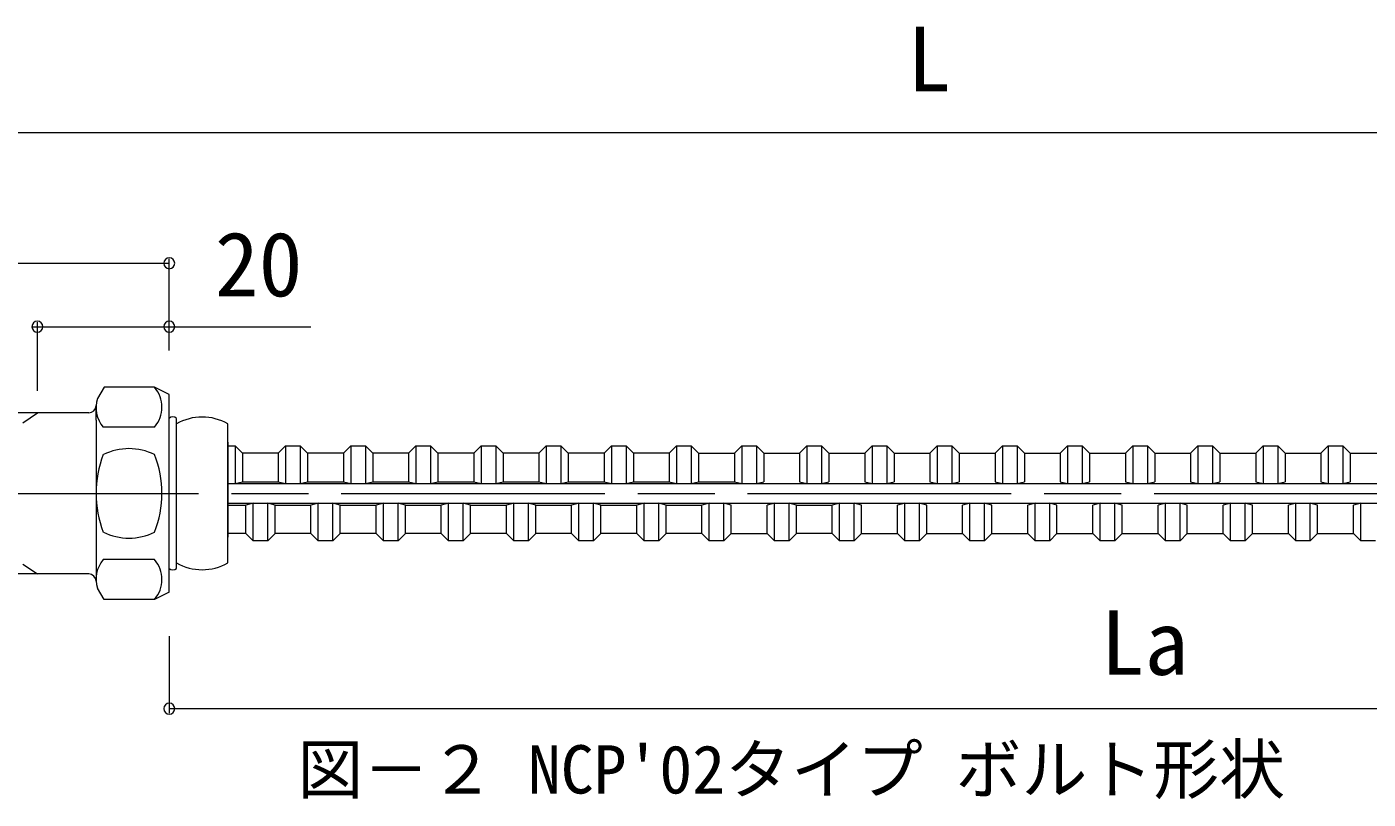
# Model space of a CAD drawing. Units: millimetres on the paper. Extents: x -269 to 150, y -163 to 142.
# Drawn here: x -226.7 to -165.6, y -0.6 to 34.6 of the extents above; entities that cross this region are included whole.
import ezdxf
from ezdxf.enums import TextEntityAlignment as Align

# ---------------------------------------------------------------- set-up
doc = ezdxf.new("R2010")
doc.units = ezdxf.units.MM
doc.linetypes.add('CHAIN', pattern=[18.5, 12, -1.5, 3.5, -1.5])
doc.layers.add('0-0_シート1', color=7, linetype='Continuous', lineweight=13)
doc.styles.add('ＭＳ ゴシック', font='')
doc.styles.get('ＭＳ ゴシック').set_extended_font_data('MS Gothic')

msp = doc.modelspace()

# ---------------------------------------------------------------- linework, layer by layer
at = {"layer": '0-0_シート1'}
for p, q in [((-246.838, 29.751), (-124.309, 29.751)), ((-220.172, 19.826), (-220.172, 24.001)), ((-246.838, 23.801), (-220.172, 23.801)), ((-226.422, 20.914), (-220.172, 20.914)), ((-226.172, 18), (-226.172, 21.114)), ((-220.172, 19.826), (-220.172, 21.114)), ((-220.172, 20.914), (-213.72, 20.914)), ((-220.172, 17.826), (-220.838, 18.159)), ((-220.172, 8.826), (-220.172, 17.826)), ((-223.505, 16.659), (-223.505, 17.223)), ((-223.838, 16.993), (-231.505, 16.993)), ((-226.838, 16.542), (-226.172, 16.993)), ((-223.505, 16.659), (-223.505, 9.993)), ((-219.838, 9.913), (-219.838, 16.739)), ((-217.505, 10.159), (-217.505, 16.493)), ((-220.838, 16.341), (-223.172, 16.341)), ((-217.505, 15.659), (-217.505, 11.326)), ((-217.505, 15.493), (-217.172, 15.493)), ((-217.172, 15.493), (-216.838, 15.159)), ((-217.172, 15.493), (-217.172, 13.776)), ((-214.872, 15.493), (-215.205, 15.159)), ((-214.872, 15.493), (-214.205, 15.493)), ((-214.872, 15.493), (-214.872, 13.776)), ((-214.205, 15.493), (-213.872, 15.159)), ((-214.205, 15.493), (-214.205, 13.776)), ((-211.905, 15.493), (-212.238, 15.159)), ((-211.905, 15.493), (-211.238, 15.493)), ((-211.905, 15.493), (-211.905, 13.776)), ((-211.238, 15.493), (-210.905, 15.159)), ((-211.238, 15.493), (-211.238, 13.776)), ((-208.938, 15.493), (-209.272, 15.159)), ((-208.938, 15.493), (-208.272, 15.493)), ((-208.938, 15.493), (-208.938, 13.776)), ((-208.272, 15.493), (-207.938, 15.159)), ((-208.272, 15.493), (-208.272, 13.776)), ((-205.972, 15.493), (-206.305, 15.159)), ((-205.972, 15.493), (-205.305, 15.493)), ((-205.972, 15.493), (-205.972, 13.776)), ((-205.305, 15.493), (-204.972, 15.159)), ((-205.305, 15.493), (-205.305, 13.776)), ((-203.005, 15.493), (-203.338, 15.159)), ((-203.005, 15.493), (-202.338, 15.493)), ((-203.005, 15.493), (-203.005, 13.776)), ((-202.338, 15.493), (-202.005, 15.159)), ((-202.338, 15.493), (-202.338, 13.776)), ((-200.038, 15.493), (-200.372, 15.159)), ((-200.038, 15.493), (-199.372, 15.493)), ((-200.038, 15.493), (-200.038, 13.776)), ((-199.372, 15.493), (-199.038, 15.159)), ((-199.372, 15.493), (-199.372, 13.776)), ((-197.072, 15.493), (-196.405, 15.493)), ((-197.072, 15.493), (-197.072, 13.776)), ((-196.405, 15.493), (-196.072, 15.159)), ((-196.405, 15.493), (-196.405, 13.776)), ((-194.105, 15.493), (-194.438, 15.159)), ((-194.105, 15.493), (-193.438, 15.493)), ((-194.105, 15.493), (-194.105, 13.776)), ((-193.438, 15.493), (-193.105, 15.159)), ((-193.438, 15.493), (-193.438, 13.776)), ((-191.138, 15.493), (-191.472, 15.159)), ((-191.138, 15.493), (-190.472, 15.493)), ((-191.138, 15.493), (-191.138, 13.776)), ((-190.472, 15.493), (-190.138, 15.159)), ((-190.472, 15.493), (-190.472, 13.776)), ((-188.172, 15.493), (-188.505, 15.159)), ((-188.172, 15.493), (-187.505, 15.493)), ((-188.172, 15.493), (-188.172, 13.776)), ((-187.505, 15.493), (-187.172, 15.159)), ((-187.505, 15.493), (-187.505, 13.776)), ((-185.205, 15.493), (-185.538, 15.159)), ((-185.205, 15.493), (-184.538, 15.493)), ((-185.205, 15.493), (-185.205, 13.776)), ((-184.538, 15.493), (-184.205, 15.159)), ((-184.538, 15.493), (-184.538, 13.776)), ((-182.238, 15.493), (-182.572, 15.159)), ((-182.238, 15.493), (-181.572, 15.493)), ((-182.238, 15.493), (-182.238, 13.776)), ((-181.572, 15.493), (-181.238, 15.159)), ((-181.572, 15.493), (-181.572, 13.776)), ((-179.272, 15.493), (-179.605, 15.159)), ((-179.272, 15.493), (-178.605, 15.493)), ((-179.272, 15.493), (-179.272, 13.776)), ((-178.605, 15.493), (-178.272, 15.159)), ((-178.605, 15.493), (-178.605, 13.776)), ((-176.305, 15.493), (-176.638, 15.159)), ((-176.305, 15.493), (-175.638, 15.493)), ((-176.305, 15.493), (-176.305, 13.776)), ((-175.638, 15.493), (-175.305, 15.159)), ((-175.638, 15.493), (-175.638, 13.776)), ((-173.338, 15.493), (-173.672, 15.159)), ((-173.338, 15.493), (-172.672, 15.493)), ((-173.338, 15.493), (-173.338, 13.776)), ((-172.672, 15.493), (-172.338, 15.159)), ((-172.672, 15.493), (-172.672, 13.776)), ((-170.372, 15.493), (-170.705, 15.159)), ((-170.372, 15.493), (-169.705, 15.493)), ((-170.372, 15.493), (-170.372, 13.776)), ((-169.705, 15.493), (-169.372, 15.159)), ((-169.705, 15.493), (-169.705, 13.776)), ((-167.405, 15.493), (-167.738, 15.159)), ((-167.405, 15.493), (-166.738, 15.493)), ((-167.405, 15.493), (-167.405, 13.776)), ((-166.738, 15.493), (-166.405, 15.159)), ((-166.738, 15.493), (-166.738, 13.776)), ((-215.205, 15.159), (-216.838, 15.159)), ((-216.838, 15.159), (-216.838, 13.859)), ((-215.205, 15.159), (-215.205, 13.859)), ((-212.238, 15.159), (-213.872, 15.159)), ((-213.872, 15.159), (-213.872, 13.859)), ((-212.238, 15.159), (-212.238, 13.859)), ((-209.272, 15.159), (-210.905, 15.159)), ((-210.905, 15.159), (-210.905, 13.859)), ((-209.272, 15.159), (-209.272, 13.859)), ((-206.305, 15.159), (-207.938, 15.159)), ((-207.938, 15.159), (-207.938, 13.859)), ((-206.305, 15.159), (-206.305, 13.859)), ((-203.338, 15.159), (-204.972, 15.159)), ((-204.972, 15.159), (-204.972, 13.859)), ((-203.338, 15.159), (-203.338, 13.859)), ((-200.372, 15.159), (-202.005, 15.159)), ((-202.005, 15.159), (-202.005, 13.859)), ((-200.372, 15.159), (-200.372, 13.859)), ((-199.038, 15.159), (-199.038, 13.859)), ((-197.405, 15.159), (-197.405, 13.859)), ((-196.072, 15.159), (-196.072, 13.859)), ((-196.072, 15.159), (-194.438, 15.159)), ((-194.438, 15.159), (-194.438, 13.859)), ((-193.105, 15.159), (-193.105, 13.859)), ((-193.105, 15.159), (-191.472, 15.159)), ((-191.472, 15.159), (-191.472, 13.859)), ((-190.138, 15.159), (-190.138, 13.859)), ((-190.138, 15.159), (-188.505, 15.159)), ((-188.505, 15.159), (-188.505, 13.859)), ((-187.172, 15.159), (-187.172, 13.859)), ((-187.172, 15.159), (-185.538, 15.159)), ((-185.538, 15.159), (-185.538, 13.859)), ((-184.205, 15.159), (-184.205, 13.859)), ((-184.205, 15.159), (-182.572, 15.159)), ((-182.572, 15.159), (-182.572, 13.859)), ((-181.238, 15.159), (-181.238, 13.859)), ((-181.238, 15.159), (-179.605, 15.159)), ((-179.605, 15.159), (-179.605, 13.859)), ((-178.272, 15.159), (-178.272, 13.859)), ((-178.272, 15.159), (-176.638, 15.159)), ((-176.638, 15.159), (-176.638, 13.859)), ((-175.305, 15.159), (-175.305, 13.859)), ((-175.305, 15.159), (-173.672, 15.159)), ((-173.672, 15.159), (-173.672, 13.859)), ((-172.338, 15.159), (-172.338, 13.859)), ((-172.338, 15.159), (-170.705, 15.159)), ((-170.705, 15.159), (-170.705, 13.859)), ((-169.372, 15.159), (-169.372, 13.859)), ((-169.372, 15.159), (-167.738, 15.159)), ((-167.738, 15.159), (-167.738, 13.859)), ((-166.405, 15.159), (-166.405, 13.859)), ((-166.405, 15.159), (-164.772, 15.159)), ((-217.505, 13.776), (-124.309, 13.776)), ((-215.205, 13.859), (-214.872, 13.776)), ((-212.238, 13.859), (-211.905, 13.776)), ((-209.272, 13.859), (-208.938, 13.776)), ((-206.305, 13.859), (-205.972, 13.776)), ((-203.338, 13.859), (-203.005, 13.776)), ((-200.372, 13.859), (-200.038, 13.776)), ((-199.372, 13.776), (-199.038, 13.859)), ((-199.038, 13.859), (-197.405, 13.859)), ((-197.405, 13.859), (-197.072, 13.776)), ((-196.405, 13.776), (-196.072, 13.859)), ((-193.438, 13.776), (-193.105, 13.859)), ((-191.472, 13.859), (-191.138, 13.776)), ((-190.472, 13.776), (-190.138, 13.859)), ((-188.505, 13.859), (-188.172, 13.776)), ((-187.505, 13.776), (-187.172, 13.859)), ((-185.538, 13.859), (-185.205, 13.776)), ((-184.538, 13.776), (-184.205, 13.859)), ((-182.572, 13.859), (-182.238, 13.776)), ((-181.572, 13.776), (-181.238, 13.859)), ((-179.605, 13.859), (-179.272, 13.776)), ((-178.605, 13.776), (-178.272, 13.859)), ((-176.638, 13.859), (-176.305, 13.776)), ((-175.638, 13.776), (-175.305, 13.859)), ((-173.672, 13.859), (-173.338, 13.776)), ((-172.672, 13.776), (-172.338, 13.859)), ((-170.705, 13.859), (-170.372, 13.776)), ((-169.705, 13.776), (-169.372, 13.859)), ((-167.738, 13.859), (-167.405, 13.776)), ((-166.738, 13.776), (-166.405, 13.859)), ((-217.505, 12.876), (-124.309, 12.876)), ((-216.355, 12.876), (-216.688, 12.793)), ((-216.355, 11.159), (-216.355, 12.876)), ((-215.355, 12.793), (-215.688, 12.876)), ((-215.688, 11.159), (-215.688, 12.876)), ((-213.388, 12.876), (-213.722, 12.793)), ((-213.388, 11.159), (-213.388, 12.876)), ((-212.388, 12.793), (-212.722, 12.876)), ((-212.722, 11.159), (-212.722, 12.876)), ((-210.422, 12.876), (-210.755, 12.793)), ((-210.422, 11.159), (-210.422, 12.876)), ((-209.422, 12.793), (-209.755, 12.876)), ((-209.755, 11.159), (-209.755, 12.876)), ((-207.455, 12.876), (-207.788, 12.793)), ((-207.455, 11.159), (-207.455, 12.876)), ((-206.455, 12.793), (-206.788, 12.876)), ((-206.788, 11.159), (-206.788, 12.876)), ((-204.488, 12.876), (-204.822, 12.793)), ((-204.488, 11.159), (-204.488, 12.876)), ((-203.488, 12.793), (-203.822, 12.876)), ((-203.822, 11.159), (-203.822, 12.876)), ((-201.522, 12.876), (-201.855, 12.793)), ((-201.522, 11.159), (-201.522, 12.876)), ((-200.522, 12.793), (-200.855, 12.876)), ((-200.855, 11.159), (-200.855, 12.876)), ((-198.555, 12.876), (-198.888, 12.793)), ((-198.555, 11.159), (-198.555, 12.876)), ((-197.555, 12.793), (-197.888, 12.876)), ((-197.888, 11.159), (-197.888, 12.876)), ((-195.588, 12.876), (-195.922, 12.793)), ((-195.588, 12.876), (-195.922, 12.793)), ((-195.588, 11.493), (-195.588, 12.876)), ((-195.588, 11.159), (-195.588, 12.876)), ((-194.588, 12.793), (-194.922, 12.876)), ((-194.922, 11.159), (-194.922, 12.876)), ((-192.622, 12.876), (-192.955, 12.793)), ((-192.622, 11.159), (-192.622, 12.876)), ((-191.622, 12.793), (-191.955, 12.876)), ((-191.955, 11.159), (-191.955, 12.876)), ((-189.655, 12.876), (-189.988, 12.793)), ((-189.655, 12.876), (-189.988, 12.793)), ((-189.655, 11.493), (-189.655, 12.876)), ((-189.655, 11.159), (-189.655, 12.876)), ((-188.655, 12.793), (-188.988, 12.876)), ((-188.988, 11.159), (-188.988, 12.876)), ((-186.688, 12.876), (-187.022, 12.793)), ((-186.688, 12.876), (-187.022, 12.793)), ((-186.688, 11.493), (-186.688, 12.876)), ((-186.688, 11.159), (-186.688, 12.876)), ((-185.688, 12.793), (-186.022, 12.876)), ((-186.022, 11.159), (-186.022, 12.876)), ((-183.722, 12.876), (-184.055, 12.793)), ((-183.722, 12.876), (-184.055, 12.793)), ((-183.722, 11.493), (-183.722, 12.876)), ((-183.722, 11.159), (-183.722, 12.876)), ((-182.722, 12.793), (-183.055, 12.876)), ((-183.055, 11.159), (-183.055, 12.876)), ((-180.755, 12.876), (-181.088, 12.793)), ((-180.755, 12.876), (-181.088, 12.793)), ((-180.755, 11.493), (-180.755, 12.876)), ((-180.755, 11.159), (-180.755, 12.876)), ((-179.755, 12.793), (-180.088, 12.876)), ((-180.088, 11.159), (-180.088, 12.876)), ((-177.788, 12.876), (-178.122, 12.793)), ((-177.788, 12.876), (-178.122, 12.793)), ((-177.788, 11.493), (-177.788, 12.876)), ((-177.788, 11.159), (-177.788, 12.876)), ((-176.788, 12.793), (-177.122, 12.876)), ((-177.122, 11.159), (-177.122, 12.876)), ((-174.822, 12.876), (-175.155, 12.793)), ((-174.822, 12.876), (-175.155, 12.793)), ((-174.822, 11.493), (-174.822, 12.876)), ((-174.822, 11.159), (-174.822, 12.876)), ((-173.822, 12.793), (-174.155, 12.876)), ((-174.155, 11.159), (-174.155, 12.876)), ((-171.855, 12.876), (-172.188, 12.793)), ((-171.855, 12.876), (-172.188, 12.793)), ((-171.855, 11.493), (-171.855, 12.876)), ((-171.855, 11.159), (-171.855, 12.876)), ((-170.855, 12.793), (-171.188, 12.876)), ((-171.188, 11.159), (-171.188, 12.876)), ((-168.888, 12.876), (-169.222, 12.793)), ((-168.888, 12.876), (-169.222, 12.793)), ((-168.888, 11.493), (-168.888, 12.876)), ((-168.888, 11.159), (-168.888, 12.876)), ((-167.888, 12.793), (-168.222, 12.876)), ((-168.222, 11.159), (-168.222, 12.876)), ((-165.922, 12.876), (-166.255, 12.793)), ((-165.922, 12.876), (-166.255, 12.793)), ((-165.922, 11.493), (-165.922, 12.876)), ((-165.922, 11.159), (-165.922, 12.876)), ((-217.505, 12.793), (-216.688, 12.793)), ((-216.688, 11.493), (-216.688, 12.793)), ((-215.355, 12.793), (-213.722, 12.793)), ((-215.355, 11.493), (-215.355, 12.793)), ((-213.722, 11.493), (-213.722, 12.793)), ((-212.388, 12.793), (-210.755, 12.793)), ((-212.388, 11.493), (-212.388, 12.793)), ((-210.755, 11.493), (-210.755, 12.793)), ((-209.422, 12.793), (-207.788, 12.793)), ((-209.422, 11.493), (-209.422, 12.793)), ((-207.788, 11.493), (-207.788, 12.793)), ((-206.455, 12.793), (-204.822, 12.793)), ((-206.455, 11.493), (-206.455, 12.793)), ((-204.822, 11.493), (-204.822, 12.793)), ((-203.488, 12.793), (-201.855, 12.793)), ((-203.488, 11.493), (-203.488, 12.793)), ((-201.855, 11.493), (-201.855, 12.793)), ((-200.522, 12.793), (-198.888, 12.793)), ((-200.522, 11.493), (-200.522, 12.793)), ((-198.888, 11.493), (-198.888, 12.793)), ((-197.555, 12.793), (-195.922, 12.793)), ((-197.555, 11.493), (-197.555, 12.793)), ((-195.922, 11.493), (-195.922, 12.793)), ((-195.922, 11.493), (-195.922, 12.793)), ((-194.588, 11.493), (-194.588, 12.793)), ((-192.955, 11.493), (-192.955, 12.793)), ((-191.622, 12.793), (-189.988, 12.793)), ((-191.622, 11.493), (-191.622, 12.793)), ((-189.988, 11.493), (-189.988, 12.793)), ((-189.988, 11.493), (-189.988, 12.793)), ((-188.655, 11.493), (-188.655, 12.793)), ((-187.022, 11.493), (-187.022, 12.793)), ((-187.022, 11.493), (-187.022, 12.793)), ((-185.688, 11.493), (-185.688, 12.793)), ((-184.055, 11.493), (-184.055, 12.793)), ((-184.055, 11.493), (-184.055, 12.793)), ((-182.722, 11.493), (-182.722, 12.793)), ((-181.088, 11.493), (-181.088, 12.793)), ((-181.088, 11.493), (-181.088, 12.793)), ((-179.755, 11.493), (-179.755, 12.793)), ((-178.122, 11.493), (-178.122, 12.793)), ((-178.122, 11.493), (-178.122, 12.793)), ((-176.788, 11.493), (-176.788, 12.793)), ((-175.155, 11.493), (-175.155, 12.793)), ((-175.155, 11.493), (-175.155, 12.793)), ((-173.822, 11.493), (-173.822, 12.793)), ((-172.188, 11.493), (-172.188, 12.793)), ((-172.188, 11.493), (-172.188, 12.793)), ((-170.855, 11.493), (-170.855, 12.793)), ((-169.222, 11.493), (-169.222, 12.793)), ((-169.222, 11.493), (-169.222, 12.793)), ((-167.888, 11.493), (-167.888, 12.793)), ((-166.255, 11.493), (-166.255, 12.793)), ((-166.255, 11.493), (-166.255, 12.793)), ((-216.688, 11.493), (-217.505, 11.493)), ((-216.355, 11.159), (-216.688, 11.493)), ((-215.688, 11.159), (-216.355, 11.159)), ((-215.688, 11.159), (-215.355, 11.493)), ((-213.722, 11.493), (-215.355, 11.493)), ((-213.388, 11.159), (-213.722, 11.493)), ((-212.722, 11.159), (-213.388, 11.159)), ((-212.722, 11.159), (-212.388, 11.493)), ((-210.755, 11.493), (-212.388, 11.493)), ((-210.422, 11.159), (-210.755, 11.493)), ((-209.755, 11.159), (-210.422, 11.159)), ((-209.755, 11.159), (-209.422, 11.493)), ((-207.788, 11.493), (-209.422, 11.493)), ((-207.455, 11.159), (-207.788, 11.493)), ((-206.788, 11.159), (-207.455, 11.159)), ((-206.788, 11.159), (-206.455, 11.493)), ((-204.822, 11.493), (-206.455, 11.493)), ((-204.488, 11.159), (-204.822, 11.493)), ((-203.822, 11.159), (-204.488, 11.159)), ((-203.822, 11.159), (-203.488, 11.493)), ((-201.855, 11.493), (-203.488, 11.493)), ((-201.522, 11.159), (-201.855, 11.493)), ((-200.855, 11.159), (-201.522, 11.159)), ((-200.855, 11.159), (-200.522, 11.493)), ((-198.888, 11.493), (-200.522, 11.493)), ((-198.555, 11.159), (-198.888, 11.493)), ((-197.888, 11.159), (-198.555, 11.159)), ((-197.888, 11.159), (-197.555, 11.493)), ((-195.922, 11.493), (-197.555, 11.493)), ((-195.588, 11.159), (-195.922, 11.493)), ((-194.922, 11.159), (-195.588, 11.159)), ((-194.922, 11.159), (-194.588, 11.493)), ((-194.588, 11.493), (-192.955, 11.493)), ((-192.622, 11.159), (-192.955, 11.493)), ((-191.955, 11.159), (-192.622, 11.159)), ((-191.955, 11.159), (-191.622, 11.493)), ((-189.988, 11.493), (-191.622, 11.493)), ((-189.655, 11.159), (-189.988, 11.493)), ((-188.988, 11.159), (-189.655, 11.159)), ((-188.988, 11.159), (-188.655, 11.493)), ((-188.655, 11.493), (-187.022, 11.493)), ((-186.688, 11.159), (-187.022, 11.493)), ((-186.022, 11.159), (-186.688, 11.159)), ((-186.022, 11.159), (-185.688, 11.493)), ((-185.688, 11.493), (-184.055, 11.493)), ((-183.722, 11.159), (-184.055, 11.493)), ((-183.055, 11.159), (-183.722, 11.159)), ((-183.055, 11.159), (-182.722, 11.493)), ((-182.722, 11.493), (-181.088, 11.493)), ((-180.755, 11.159), (-181.088, 11.493)), ((-180.088, 11.159), (-180.755, 11.159)), ((-180.088, 11.159), (-179.755, 11.493)), ((-179.755, 11.493), (-178.122, 11.493)), ((-177.788, 11.159), (-178.122, 11.493)), ((-177.122, 11.159), (-177.788, 11.159)), ((-177.122, 11.159), (-176.788, 11.493)), ((-176.788, 11.493), (-175.155, 11.493)), ((-174.822, 11.159), (-175.155, 11.493)), ((-174.155, 11.159), (-174.822, 11.159)), ((-174.155, 11.159), (-173.822, 11.493)), ((-173.822, 11.493), (-172.188, 11.493)), ((-171.855, 11.159), (-172.188, 11.493)), ((-171.188, 11.159), (-171.855, 11.159)), ((-171.188, 11.159), (-170.855, 11.493)), ((-170.855, 11.493), (-169.222, 11.493)), ((-168.888, 11.159), (-169.222, 11.493)), ((-168.222, 11.159), (-168.888, 11.159)), ((-168.222, 11.159), (-167.888, 11.493)), ((-167.888, 11.493), (-166.255, 11.493)), ((-165.922, 11.159), (-166.255, 11.493)), ((-165.255, 11.159), (-165.922, 11.159)), ((-226.838, 10.11), (-226.172, 9.659)), ((-223.505, 9.993), (-223.505, 9.429)), ((-220.838, 10.311), (-223.172, 10.311)), ((-223.838, 9.659), (-231.505, 9.659)), ((-223.14, 8.493), (-223.435, 9.004)), ((-220.172, 8.826), (-220.838, 8.493)), ((-220.838, 8.493), (-223.14, 8.493)), ((-220.172, 6.826), (-220.172, 3.328)), ((-220.172, 3.528), (-124.309, 3.528))]:
    msp.add_line(p, q, dxfattribs=at)
at = {"layer": '0-0_シート1', "linetype": 'CHAIN'}
msp.add_line((-249.338, 13.326), (-121.809, 13.326), dxfattribs=at)
at = {"layer": '0-0_シート1'}
for points in [[(-220.838, 18.159), (-223.14, 18.159), (-223.435, 17.648)], [(-197.072, 15.493), (-197.405, 15.159), (-199.038, 15.159)], [(-217.172, 13.776), (-216.838, 13.859), (-215.205, 13.859)], [(-214.205, 13.776), (-213.872, 13.859), (-212.238, 13.859)], [(-211.238, 13.776), (-210.905, 13.859), (-209.272, 13.859)], [(-208.272, 13.776), (-207.938, 13.859), (-206.305, 13.859)], [(-205.305, 13.776), (-204.972, 13.859), (-203.338, 13.859)], [(-202.338, 13.776), (-202.005, 13.859), (-200.372, 13.859)], [(-196.072, 13.859), (-194.438, 13.859), (-194.105, 13.776)]]:
    msp.add_lwpolyline(points, dxfattribs=at)
for centre, radius, start, end in [((-220.172, 23.801), 0.25, 0, 180), ((-220.172, 23.801), 0.25, 180, 0), ((-226.172, 20.914), 0.25, 0, 180), ((-226.172, 20.914), 0.25, 180, 0), ((-220.172, 20.914), 0.25, 0, 180), ((-220.172, 20.914), 0.25, 180, 0), ((-221.91, 17.25), 1.405, 319.69731, 40.30267), ((-223.838, 17.326), 0.333, 270, 0), ((-222.172, 17.223), 1.333, 161.40961, 221.40961), ((-220.005, 16.564), 0.242, 46.44083, 133.55916), ((-218.672, 14.434), 2.367, 60.46402, 119.53596), ((-222.005, 12.73), 2.632, 63.69247, 116.30751), ((-218.672, 13.326), 4.833, 158.59665, 201.40334), ((-225.338, 13.326), 4.833, 338.59665, 21.40334), ((-222.005, 13.922), 2.632, 243.69247, 296.30751), ((-222.172, 9.429), 1.333, 138.59038, 198.59038), ((-221.91, 9.402), 1.405, 319.69731, 40.30267), ((-220.005, 10.088), 0.242, 226.44083, 313.55916), ((-218.672, 12.218), 2.367, 240.46402, 299.53596), ((-223.838, 9.326), 0.333, 0, 90), ((-220.172, 3.528), 0.25, 0, 180), ((-220.172, 3.528), 0.25, 180, 0)]:
    msp.add_arc(centre, radius, start, end, dxfattribs=at)

# ---------------------------------------------------------------- texts
at = {"layer": '0-0_シート1', "style": 'ＭＳ ゴシック'}
for s, height, p in [('L', 2.933, (-186.574, 30.751)), ('20', 2.933, (-218.095, 21.414)), ('La', 2.933, (-177.765, 4.188)), ("図－２ NCP'02タイプ ボルト形状", 2.199, (-214.336, -0.996))]:
    msp.add_text(s, height=height, dxfattribs=at).set_placement(p, align=Align.BOTTOM_LEFT)

doc.saveas('drawing.dxf')
